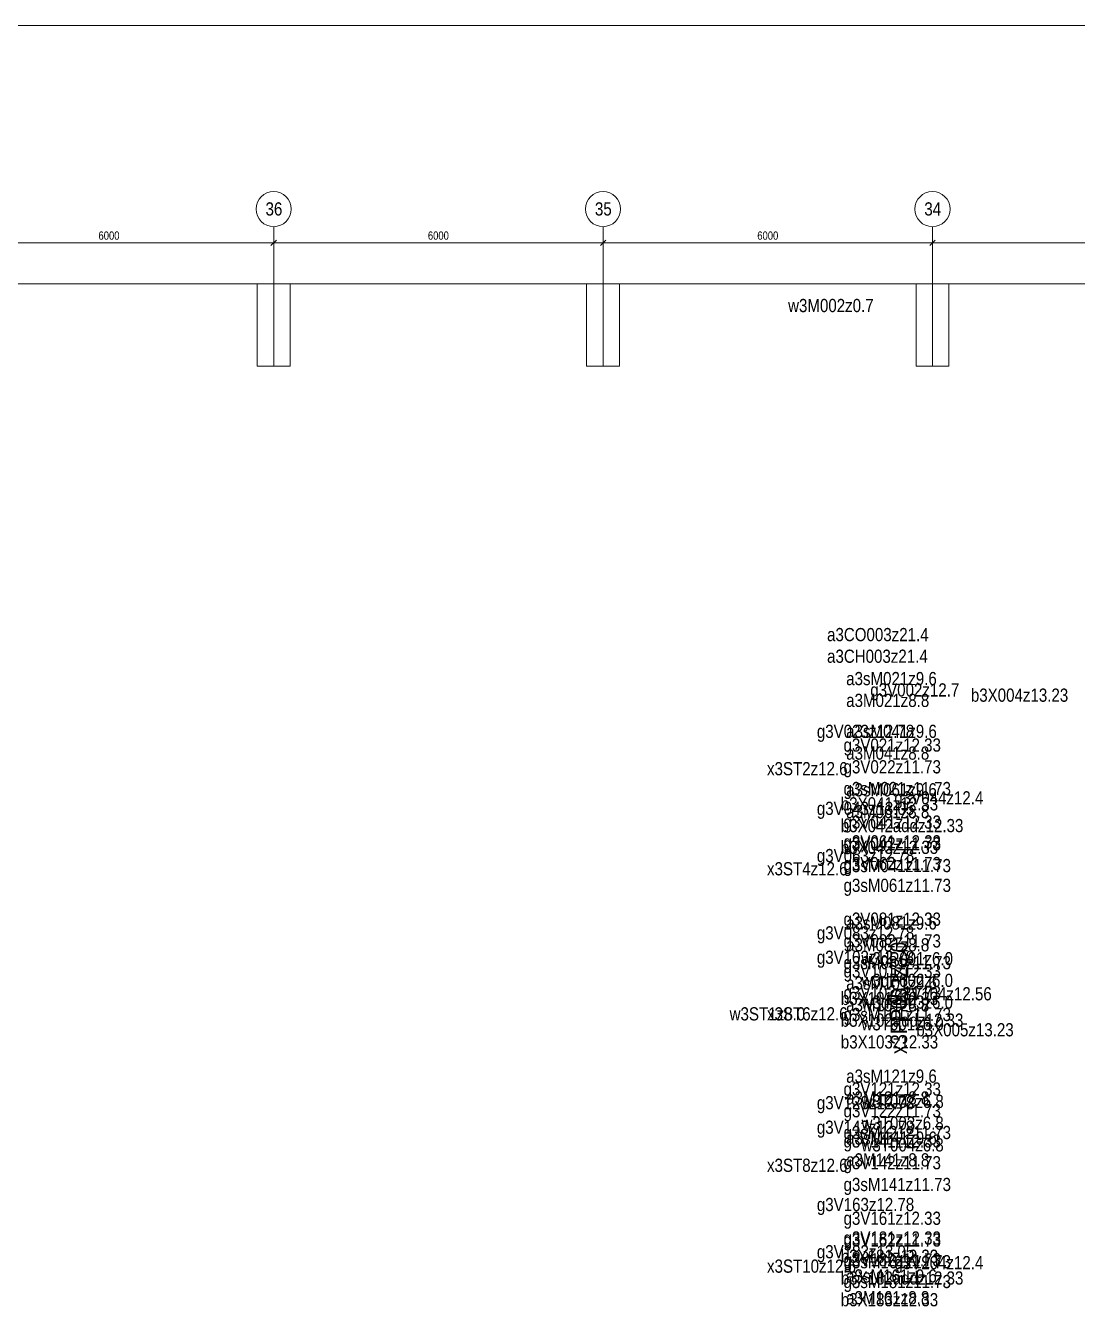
# Model space of a CAD drawing. Header units: millimetres. Extents: x 0 to 78345, y -44538 to 0.
# Drawn here: x 39172 to 58330, y -23346 to 0 of the extents above; entities that cross this region are included whole.
import ezdxf

# ---------------------------------------------------------------- set-up
doc = ezdxf.new("R2010")
doc.units = ezdxf.units.MM
doc.header["$MEASUREMENT"] = 0
doc.linetypes.add('осеваяX2', pattern=[4, 2.5, -0.5, 0.5, -0.5])
for name, color, linetype in [('plan_params_1_2_reg', 7, 'Continuous'), ('plan_params_air', 7, 'Continuous'), ('plan_params_burnSt', 7, 'Continuous'), ('plan_params_gas', 7, 'Continuous'), ('plan_params_ign', 7, 'Continuous'), ('plan_params_racks', 7, 'Continuous'), ('plan_params_saf', 7, 'Continuous'), ('plan_params_smoke', 7, 'Continuous'), ('plan_params_water', 7, 'Continuous'), ('plan_static', 7, 'Continuous')]:
    doc.layers.add(name, color=color, linetype=linetype)
doc.styles.add('СГЕНЕРИР_СТИЛЬ_1', font='')
doc.styles.get('СГЕНЕРИР_СТИЛЬ_1').set_extended_font_data('Arial Narrow')

msp = doc.modelspace()

# ---------------------------------------------------------------- linework, layer by layer
at = {"layer": 'plan_static', "color": 7, "linetype": 'осеваяX2', "lineweight": 15}
for p, q in [((43690.7, -6200.8), (43690.7, -3661.7)), ((49690.7, -6200.8), (49690.7, -3661.7)), ((55690.7, -6200.8), (55690.7, -3661.7))]:
    msp.add_line(p, q, dxfattribs=at)
at = {"layer": 'plan_static', "color": 7, "linetype": 'Continuous', "lineweight": 15, "ltscale": 100}
for p, q in [((43690.7, -3954.7), (37690.7, -3954.7)), ((43690.7, -4157.5), (43690.7, -3904.7)), ((49690.7, -3954.7), (43690.7, -3954.7)), ((49690.7, -4157.5), (49690.7, -3904.7)), ((55690.7, -3954.7), (49690.7, -3954.7)), ((55690.7, -4157.5), (55690.7, -3904.7)), ((61690.7, -3954.7), (55690.7, -3954.7)), ((1390.7, -4700.8), (75743.9, -4700.8))]:
    msp.add_line(p, q, dxfattribs=at)
for points in [[(0, -44538.4), (78345, -44538.4), (78345, 0), (0, 0)], [(43390.7, -6200.8), (43990.7, -6200.8), (43990.7, -4700.8), (43390.7, -4700.8)], [(49390.7, -6200.8), (49990.7, -6200.8), (49990.7, -4700.8), (49390.7, -4700.8)], [(55390.7, -6200.8), (55990.7, -6200.8), (55990.7, -4700.8), (55390.7, -4700.8)]]:
    msp.add_lwpolyline(points, close=True, dxfattribs=at)
for points in [[(43740.7, -3904.7), (43640.7, -4004.7)], [(49740.7, -3904.7), (49640.7, -4004.7)], [(55740.7, -3904.7), (55640.7, -4004.7)]]:
    msp.add_lwpolyline(points, dxfattribs=at)
for centre in [(43690.7, -3341.7), (49690.7, -3341.7), (55690.7, -3341.7)]:
    msp.add_circle(centre, 320, dxfattribs=at)

# ---------------------------------------------------------------- texts
at = {"layer": 'plan_params_1_2_reg', "color": 7, "linetype": 'Continuous', "lineweight": 15, "char_height": 240, "attachment_point": 1, "line_spacing_factor": 0.990084, "style": 'СГЕНЕРИР_СТИЛЬ_1'}
for s, insert in [('\\A1;{\\pql;\\fArial Narrow|b0|i0|c204|p34;g3V\\fArial Narrow|b0|i0|c204|p34;02\\fArial Narrow|b0|i0|c204|p34;1z12.33\\P\\pql;\\fArial Narrow|b0|i0|c204|p34;g3V\\fArial Narrow|b0|i0|c204|p34;02\\fArial Narrow|b0|i0|c204|p34;2z11.73\\P\\pql;\\fArial Narrow|b0|i0|c204|p34;g3sM\\fArial Narrow|b0|i0|c204|p34;02\\fArial Narrow|b0|i0|c204|p34;1z11.73}', (54070.7, -12983.8)), ('\\A1;{\\pql;\\fArial Narrow|b0|i0|c204|p34;g3V\\fArial Narrow|b0|i0|c204|p34;0\\fArial Narrow|b0|i0|c204|p34;4\\fArial Narrow|b0|i0|c204|p34;1z12.33\\P\\pql;\\fArial Narrow|b0|i0|c204|p34;g3V0\\fArial Narrow|b0|i0|c204|p34;4\\fArial Narrow|b0|i0|c204|p34;2z11.73\\P\\pql;\\fArial Narrow|b0|i0|c204|p34;g3sM0\\fArial Narrow|b0|i0|c204|p34;4\\fArial Narrow|b0|i0|c204|p34;1z11.73}', (54070.7, -14386.7)), ('\\A1;{\\pql;\\fArial Narrow|b0|i0|c204|p34;g3V\\fArial Narrow|b0|i0|c204|p34;0\\fArial Narrow|b0|i0|c204|p34;6\\fArial Narrow|b0|i0|c204|p34;1z12.33\\P\\pql;\\fArial Narrow|b0|i0|c204|p34;g3V0\\fArial Narrow|b0|i0|c204|p34;6\\fArial Narrow|b0|i0|c204|p34;2z11.73\\P\\pql;\\fArial Narrow|b0|i0|c204|p34;g3sM0\\fArial Narrow|b0|i0|c204|p34;6\\fArial Narrow|b0|i0|c204|p34;1z11.73}', (54070.7, -14746.9)), ('\\A1;{\\pql;\\fArial Narrow|b0|i0|c204|p34;g3V\\fArial Narrow|b0|i0|c204|p34;08\\fArial Narrow|b0|i0|c204|p34;1z12.33\\P\\pql;\\fArial Narrow|b0|i0|c204|p34;g3V\\fArial Narrow|b0|i0|c204|p34;08\\fArial Narrow|b0|i0|c204|p34;2z11.73\\P\\pql;\\fArial Narrow|b0|i0|c204|p34;g3sM\\fArial Narrow|b0|i0|c204|p34;08\\fArial Narrow|b0|i0|c204|p34;1z11.73}', (54070.7, -16154.7)), ('\\A1;{\\pql;\\fArial Narrow|b0|i0|c204|p34;g3V\\fArial Narrow|b0|i0|c204|p34;1\\fArial Narrow|b0|i0|c204|p34;0\\fArial Narrow|b0|i0|c204|p34;1z12.33\\P\\pql;\\fArial Narrow|b0|i0|c204|p34;g3V1\\fArial Narrow|b0|i0|c204|p34;0\\fArial Narrow|b0|i0|c204|p34;2z11.73\\P\\pql;\\fArial Narrow|b0|i0|c204|p34;g3sM1\\fArial Narrow|b0|i0|c204|p34;0\\fArial Narrow|b0|i0|c204|p34;1z11.73}', (54070.7, -17098.9)), ('\\A1;{\\pql;\\fArial Narrow|b0|i0|c204|p34;g3V\\fArial Narrow|b0|i0|c204|p34;1\\fArial Narrow|b0|i0|c204|p34;2\\fArial Narrow|b0|i0|c204|p34;1z12.33\\P\\pql;\\fArial Narrow|b0|i0|c204|p34;g3V1\\fArial Narrow|b0|i0|c204|p34;2\\fArial Narrow|b0|i0|c204|p34;2z11.73\\P\\pql;\\fArial Narrow|b0|i0|c204|p34;g3sM1\\fArial Narrow|b0|i0|c204|p34;2\\fArial Narrow|b0|i0|c204|p34;1z11.73}', (54070.7, -19248.7)), ('\\A1;{\\pql;\\fArial Narrow|b0|i0|c204|p34;g3V\\fArial Narrow|b0|i0|c204|p34;1\\fArial Narrow|b0|i0|c204|p34;4\\fArial Narrow|b0|i0|c204|p34;1z12.33\\P\\pql;\\fArial Narrow|b0|i0|c204|p34;g3V1\\fArial Narrow|b0|i0|c204|p34;4\\fArial Narrow|b0|i0|c204|p34;2z11.73\\P\\pql;\\fArial Narrow|b0|i0|c204|p34;g3sM1\\fArial Narrow|b0|i0|c204|p34;4\\fArial Narrow|b0|i0|c204|p34;1z11.73}', (54070.7, -20194.9)), ('\\A1;{\\pql;\\fArial Narrow|b0|i0|c204|p34;g3V\\fArial Narrow|b0|i0|c204|p34;1\\fArial Narrow|b0|i0|c204|p34;6\\fArial Narrow|b0|i0|c204|p34;1z12.33\\P\\pql;\\fArial Narrow|b0|i0|c204|p34;g3V1\\fArial Narrow|b0|i0|c204|p34;6\\fArial Narrow|b0|i0|c204|p34;2z11.73\\P\\pql;\\fArial Narrow|b0|i0|c204|p34;g3sM1\\fArial Narrow|b0|i0|c204|p34;6\\fArial Narrow|b0|i0|c204|p34;1z11.73}', (54070.7, -21602.7)), ('\\A1;{\\pql;\\fArial Narrow|b0|i0|c204|p34;g3V\\fArial Narrow|b0|i0|c204|p34;18\\fArial Narrow|b0|i0|c204|p34;1z12.33\\P\\pql;\\fArial Narrow|b0|i0|c204|p34;g3V\\fArial Narrow|b0|i0|c204|p34;18\\fArial Narrow|b0|i0|c204|p34;2z11.73\\P\\pql;\\fArial Narrow|b0|i0|c204|p34;g3sM\\fArial Narrow|b0|i0|c204|p34;18\\fArial Narrow|b0|i0|c204|p34;1z11.73}', (54070.7, -21962.9))]:
    msp.add_mtext(s, dxfattribs=dict(at, insert=insert))
at = {"layer": 'plan_params_air', "color": 7, "linetype": 'Continuous', "lineweight": 15, "char_height": 240, "attachment_point": 1, "line_spacing_factor": 0.992811, "style": 'СГЕНЕРИР_СТИЛЬ_1'}
for s, insert in [('\\A1;{\\pql;\\fArial Narrow|b0|i0|c204|p34;а3sM\\fArial Narrow|b0|i0|c204|p34;02\\fArial Narrow|b0|i0|c204|p34;1z9.6\\P\\pql;\\fArial Narrow|b0|i0|c204|p34;а3M\\fArial Narrow|b0|i0|c204|p34;02\\fArial Narrow|b0|i0|c204|p34;1z8.8}', (54118.6, -11773)), ('\\A1;{\\pql;\\fArial Narrow|b0|i0|c204|p34;а3sM\\fArial Narrow|b0|i0|c204|p34;04\\fArial Narrow|b0|i0|c204|p34;1z9.6\\P\\pql;\\fArial Narrow|b0|i0|c204|p34;а3M\\fArial Narrow|b0|i0|c204|p34;04\\fArial Narrow|b0|i0|c204|p34;1z8.8}', (54118.6, -12732.9)), ('\\A1;{\\pql;\\fArial Narrow|b0|i0|c204|p34;а3sM\\fArial Narrow|b0|i0|c204|p34;06\\fArial Narrow|b0|i0|c204|p34;1z9.6\\P\\pql;\\fArial Narrow|b0|i0|c204|p34;а3M\\fArial Narrow|b0|i0|c204|p34;06\\fArial Narrow|b0|i0|c204|p34;1z8.8}', (54118.6, -13799.5)), ('\\A1;{\\pql;\\fArial Narrow|b0|i0|c204|p34;а3sM\\fArial Narrow|b0|i0|c204|p34;08\\fArial Narrow|b0|i0|c204|p34;1z9.6\\P\\pql;\\fArial Narrow|b0|i0|c204|p34;а3M\\fArial Narrow|b0|i0|c204|p34;08\\fArial Narrow|b0|i0|c204|p34;1z8.8}', (54118.6, -16224.5)), ('\\A1;{\\pql;\\fArial Narrow|b0|i0|c204|p34;а3sM1\\fArial Narrow|b0|i0|c204|p34;0\\fArial Narrow|b0|i0|c204|p34;1z9.6\\P\\pql;\\fArial Narrow|b0|i0|c204|p34;а3M1\\fArial Narrow|b0|i0|c204|p34;0\\fArial Narrow|b0|i0|c204|p34;1z8.8}', (54118.6, -17319.1)), ('\\A1;{\\pql;\\fArial Narrow|b0|i0|c204|p34;а3sM1\\fArial Narrow|b0|i0|c204|p34;2\\fArial Narrow|b0|i0|c204|p34;1z9.6\\P\\pql;\\fArial Narrow|b0|i0|c204|p34;а3M1\\fArial Narrow|b0|i0|c204|p34;2\\fArial Narrow|b0|i0|c204|p34;1z8.8}', (54118.6, -19014.3)), ('\\A1;{\\pql;\\fArial Narrow|b0|i0|c204|p34;а3sM\\fArial Narrow|b0|i0|c204|p34;14\\fArial Narrow|b0|i0|c204|p34;1z9.6\\P\\pql;\\fArial Narrow|b0|i0|c204|p34;а3M\\fArial Narrow|b0|i0|c204|p34;14\\fArial Narrow|b0|i0|c204|p34;1z8.8}', (54118.6, -20142.6)), ('\\A1;{\\pql;\\fArial Narrow|b0|i0|c204|p34;а3sM\\fArial Narrow|b0|i0|c204|p34;16\\fArial Narrow|b0|i0|c204|p34;1z9.6\\P\\pql;\\fArial Narrow|b0|i0|c204|p34;а3M\\fArial Narrow|b0|i0|c204|p34;16\\fArial Narrow|b0|i0|c204|p34;1z8.8}', (54118.6, -22653.2))]:
    msp.add_mtext(s, dxfattribs=dict(at, insert=insert))
at = {"layer": 'plan_params_burnSt', "color": 7, "linetype": 'Continuous', "lineweight": 15, "char_height": 240, "attachment_point": 2, "style": 'СГЕНЕРИР_СТИЛЬ_1'}
for s, insert in [('\\A1;{\\pqc;\\fArial Narrow|b0|i0|c204|p34;x3ST\\fArial Narrow|b0|i0|c204|p34;2\\fArial Narrow|b0|i0|c204|p34;z12.6}', (53409.9, -13414.3)), ('\\A1;{\\pqc;\\fArial Narrow|b0|i0|c204|p34;x3ST\\fArial Narrow|b0|i0|c204|p34;4\\fArial Narrow|b0|i0|c204|p34;z12.6}', (53409.9, -15237.3)), ('\\A1;{\\pqc;\\fArial Narrow|b0|i0|c204|p34;x3ST\\fArial Narrow|b0|i0|c204|p34;6\\fArial Narrow|b0|i0|c204|p34;z12.6}', (53409.9, -17879.9)), ('\\A1;{\\pqc;\\fArial Narrow|b0|i0|c204|p34;x3ST\\fArial Narrow|b0|i0|c204|p34;8\\fArial Narrow|b0|i0|c204|p34;z12.6}', (53409.9, -20637.7)), ('\\A1;{\\pqc;\\fArial Narrow|b0|i0|c204|p34;x3ST\\fArial Narrow|b0|i0|c204|p34;10\\fArial Narrow|b0|i0|c204|p34;z12.6}', (53486.7, -22475))]:
    msp.add_mtext(s, dxfattribs=dict(at, insert=insert))
at = {"layer": 'plan_params_gas', "color": 7, "linetype": 'Continuous', "lineweight": 15, "char_height": 240, "attachment_point": 2, "style": 'СГЕНЕРИР_СТИЛЬ_1'}
for s, insert in [('\\A1;{\\pqc;\\fArial Narrow|b0|i0|c204|p34;g3V00\\fArial Narrow|b0|i0|c204|p34;2\\fArial Narrow|b0|i0|c204|p34;z12.7}', (55368.7, -11979.6)), ('\\A1;{\\pqc;\\fArial Narrow|b0|i0|c204|p34;b3X00\\fArial Narrow|b0|i0|c204|p34;4\\fArial Narrow|b0|i0|c204|p34;z13.23}', (57276.5, -12074.8)), ('\\A1;{\\pqc;\\fArial Narrow|b0|i0|c204|p34;b3X00\\fArial Narrow|b0|i0|c204|p34;5\\fArial Narrow|b0|i0|c204|p34;z13.23}', (56283, -18169.8))]:
    msp.add_mtext(s, dxfattribs=dict(at, insert=insert))
at = {"layer": 'plan_params_ign', "color": 7, "linetype": 'Continuous', "lineweight": 15, "char_height": 240, "attachment_point": 1, "style": 'СГЕНЕРИР_СТИЛЬ_1'}
for s, insert in [('\\A1;{\\pql;\\fArial Narrow|b0|i0|c204|p34;g3V\\fArial Narrow|b0|i0|c204|p34;04\\fArial Narrow|b0|i0|c204|p34;4z12.4}', (54996.7, -13945.8)), ('\\A1;{\\pql;\\fArial Narrow|b0|i0|c204|p34;g3V\\fArial Narrow|b0|i0|c204|p34;10\\fArial Narrow|b0|i0|c204|p34;4z12.56}', (54996.7, -17514.1)), ('\\A1;{\\pql;\\fArial Narrow|b0|i0|c204|p34;g3V\\fArial Narrow|b0|i0|c204|p34;20\\fArial Narrow|b0|i0|c204|p34;4z12.4}', (54996.7, -22411.2))]:
    msp.add_mtext(s, dxfattribs=dict(at, insert=insert))
at = {"layer": 'plan_params_ign', "color": 7, "linetype": 'Continuous', "lineweight": 15, "char_height": 240, "attachment_point": 1, "line_spacing_factor": 0.989327, "style": 'СГЕНЕРИР_СТИЛЬ_1'}
for s, insert in [('\\A1;{\\pql;\\fArial Narrow|b0|i0|c204|p34;b3X041z12.33\\P\\pql;\\fArial Narrow|b0|i0|c204|p34;b3X042\\fArial Narrow|b0|i0|c204|p34;add\\fArial Narrow|b0|i0|c204|p34;z12.33\\P\\pql;\\fArial Narrow|b0|i0|c204|p34;b3X043z12.33}', (54020.9, -14054.8)), ('\\A1;{\\pql;\\fArial Narrow|b0|i0|c204|p34;b3X101z12.33\\P\\pql;\\fArial Narrow|b0|i0|c204|p34;b3X102\\fArial Narrow|b0|i0|c204|p34;add\\fArial Narrow|b0|i0|c204|p34;z12.33\\P\\pql;\\fArial Narrow|b0|i0|c204|p34;b3X103z12.33}', (54020.9, -17598.8)), ('\\A1;{\\pql;\\fArial Narrow|b0|i0|c204|p34;b3X181z12.33\\P\\pql;\\fArial Narrow|b0|i0|c204|p34;b3X182\\fArial Narrow|b0|i0|c204|p34;add\\fArial Narrow|b0|i0|c204|p34;z12.33\\P\\pql;\\fArial Narrow|b0|i0|c204|p34;b3X183z12.33}', (54020.9, -22294.8))]:
    msp.add_mtext(s, dxfattribs=dict(at, insert=insert))
at = {"layer": 'plan_params_racks', "color": 7, "linetype": 'Continuous', "lineweight": 15, "insert": (54928.8, -18732.1), "char_height": 300, "attachment_point": 1, "rotation": 90, "style": 'СГЕНЕРИР_СТИЛЬ_1'}
msp.add_mtext('\\A1;{\\pql;\\fArial Narrow|b0|i0|c204|p34;x3PP003\\fArial Narrow|b0|i0|c204|p34;z8.0}', dxfattribs=at)
at = {"layer": 'plan_params_saf', "color": 7, "linetype": 'Continuous', "lineweight": 15, "char_height": 240, "attachment_point": 1, "style": 'СГЕНЕРИР_СТИЛЬ_1'}
for s, insert in [('\\A1;{\\pql;\\fArial Narrow|b0|i0|c204|p34;g3V\\fArial Narrow|b0|i0|c204|p34;02\\fArial Narrow|b0|i0|c204|p34;3z12.78}', (53584.3, -12733.8)), ('\\A1;{\\pql;\\fArial Narrow|b0|i0|c204|p34;g3V\\fArial Narrow|b0|i0|c204|p34;04\\fArial Narrow|b0|i0|c204|p34;3z13.05}', (53584.3, -14136.7)), ('\\A1;{\\pql;\\fArial Narrow|b0|i0|c204|p34;g3V\\fArial Narrow|b0|i0|c204|p34;06\\fArial Narrow|b0|i0|c204|p34;3z12.78}', (53584.3, -14996.9)), ('\\A1;{\\pql;\\fArial Narrow|b0|i0|c204|p34;g3V\\fArial Narrow|b0|i0|c204|p34;08\\fArial Narrow|b0|i0|c204|p34;3z12.78}', (53584.3, -16404.7)), ('\\A1;{\\pql;\\fArial Narrow|b0|i0|c204|p34;g3V\\fArial Narrow|b0|i0|c204|p34;10\\fArial Narrow|b0|i0|c204|p34;3z12.78}', (53584.3, -16848.9)), ('\\A1;{\\pql;\\fArial Narrow|b0|i0|c204|p34;g3V1\\fArial Narrow|b0|i0|c204|p34;2\\fArial Narrow|b0|i0|c204|p34;3z12.78}', (53584.3, -19498.7)), ('\\A1;{\\pql;\\fArial Narrow|b0|i0|c204|p34;g3V1\\fArial Narrow|b0|i0|c204|p34;4\\fArial Narrow|b0|i0|c204|p34;3z12.78}', (53584.3, -19944.9)), ('\\A1;{\\pql;\\fArial Narrow|b0|i0|c204|p34;g3V1\\fArial Narrow|b0|i0|c204|p34;6\\fArial Narrow|b0|i0|c204|p34;3z12.78}', (53584.3, -21352.7)), ('\\A1;{\\pql;\\fArial Narrow|b0|i0|c204|p34;g3V1\\fArial Narrow|b0|i0|c204|p34;8\\fArial Narrow|b0|i0|c204|p34;3z13.05}', (53584.3, -22212.9))]:
    msp.add_mtext(s, dxfattribs=dict(at, insert=insert))
at = {"layer": 'plan_params_smoke', "color": 7, "linetype": 'Continuous', "lineweight": 15, "insert": (53770.7, -10971.6), "char_height": 240, "attachment_point": 1, "line_spacing_factor": 0.985319, "style": 'СГЕНЕРИР_СТИЛЬ_1'}
msp.add_mtext('\\A1;{\\pql;\\fArial Narrow|b0|i0|c204|p34;а3СО00\\fArial Narrow|b0|i0|c204|p34;3\\fArial Narrow|b0|i0|c204|p34;z21.4\\P\\pql;\\fArial Narrow|b0|i0|c204|p34;а3СН00\\fArial Narrow|b0|i0|c204|p34;3\\fArial Narrow|b0|i0|c204|p34;z21.4}', dxfattribs=at)
at = {"layer": 'plan_params_water', "color": 7, "linetype": 'Continuous', "lineweight": 15, "char_height": 240, "style": 'СГЕНЕРИР_СТИЛЬ_1'}
for s, insert, attachment_point in [('\\A1;{\\pql;\\fArial Narrow|b0|i0|c204|p34;w3M002z0.7}', (53060.6, -4978.1), 1), ('\\A1;{\\pqc;\\fArial Narrow|b0|i0|c204|p34;w\\fArial Narrow|b0|i0|c204|p34;3ST\\fArial Narrow|b0|i0|c204|p34;1\\fArial Narrow|b0|i0|c204|p34;z\\fArial Narrow|b0|i0|c204|p34;8.0}', (52683.3, -17879.9), 2)]:
    msp.add_mtext(s, dxfattribs=dict(at, insert=insert, attachment_point=attachment_point))
at = {"layer": 'plan_params_water', "color": 7, "linetype": 'Continuous', "lineweight": 15, "char_height": 240, "attachment_point": 1, "style": 'СГЕНЕРИР_СТИЛЬ_1'}
for s, insert, line_spacing_factor in [('\\A1;{\\pql;\\fArial Narrow|b0|i0|c204|p34;w3dP001z6.0\\P\\pql;\\fArial Narrow|b0|i0|c204|p34;w3dP00\\fArial Narrow|b0|i0|c204|p34;2\\fArial Narrow|b0|i0|c204|p34;z6.0\\P\\pql;\\fArial Narrow|b0|i0|c204|p34;w3dP00\\fArial Narrow|b0|i0|c204|p34;3\\fArial Narrow|b0|i0|c204|p34;z6.0\\P\\pql;\\fArial Narrow|b0|i0|c204|p34;w3T001z6.0}', (54397.9, -16874.8), 0.988171), ('\\A1;{\\pql;\\fArial Narrow|b0|i0|c204|p34;w3T002z6.\\fArial Narrow|b0|i0|c204|p34;8\\P\\pql;\\fArial Narrow|b0|i0|c204|p34;w3T003z6.\\fArial Narrow|b0|i0|c204|p34;8\\P\\pql;\\fArial Narrow|b0|i0|c204|p34;w3T004z6.8}', (54397.9, -19474.8), 0.989327)]:
    msp.add_mtext(s, dxfattribs=dict(at, insert=insert, line_spacing_factor=line_spacing_factor))
at = {"layer": 'plan_static', "color": 7, "linetype": 'Continuous', "lineweight": 15, "attachment_point": 5, "style": 'СГЕНЕРИР_СТИЛЬ_1'}
for s, insert, char_height in [('\\A1;{\\pqc;\\fArial Narrow|b0|i0|c204|p34;3\\fArial Narrow|b0|i0|c204|p34;6}', (43695.3, -3340.1), 240), ('\\A1;{\\pqc;\\fArial Narrow|b0|i0|c204|p34;3\\fArial Narrow|b0|i0|c204|p34;5}', (49695.3, -3340.1), 240), ('\\A1;{\\pqc;\\fArial Narrow|b0|i0|c204|p34;34}', (55695.3, -3340.1), 240), ('\\A1;{\\pqc;\\fArial Narrow|b0|i0|c204|p34;6000}', (40690.7, -3825.1), 150), ('\\A1;{\\pqc;\\fArial Narrow|b0|i0|c204|p34;6000}', (46690.7, -3825.1), 150), ('\\A1;{\\pqc;\\fArial Narrow|b0|i0|c204|p34;6000}', (52690.7, -3825.1), 150)]:
    msp.add_mtext(s, dxfattribs=dict(at, insert=insert, char_height=char_height))

doc.saveas('drawing.dxf')
